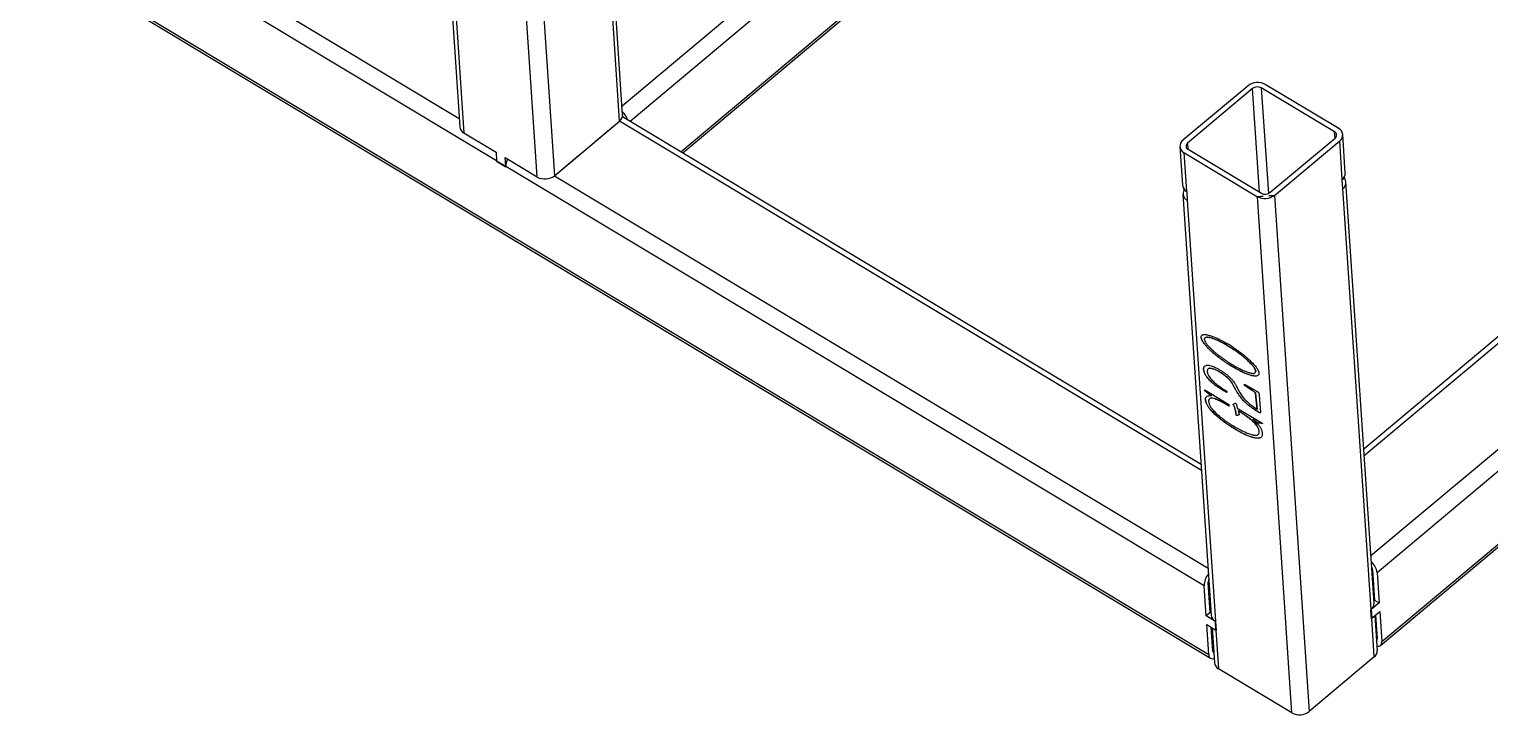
# Model space of a CAD drawing. Header units: millimetres. Extents: x -1590 to 1562, y -1082 to 1503.
# Drawn here: x -697 to 493, y -1082 to -524 of the extents above; entities that cross this region are included whole.
import ezdxf

# ---------------------------------------------------------------- set-up
doc = ezdxf.new("R2010")
doc.units = ezdxf.units.MM

msp = doc.modelspace()

# ---------------------------------------------------------------- linework, layer by layer
at = {"color": 7, "linetype": 'Continuous', "lineweight": 25}
for p, q in [((-1491.7, 20.5), (264.3, -1033.5)), ((-1490.2, 17.5), (265.8, -1036.5)), ((405.3, -1022.9), (1499.1, -106.9)), ((404.3, -1026), (1498.1, -110.1)), ((-164.4, -624.9), (309.3, -228.2)), ((-316.2, -631.3), (-918.6, -269.7)), ((-215.8, -599.1), (-234.5, -318.9)), ((-213.3, -593.9), (-232, -313.7)), ((-364.8, -323.6), (-346, -603.8)), ((-361.5, -328.5), (-342.7, -608.6)), ((-282.9, -644.5), (-301.7, -364.3)), ((-287.6, -363.3), (-268.8, -643.5)), ((844.7, -486), (390.7, -866.2)), ((945, -511.7), (401.6, -966.8)), ((296.3, -570.3), (243.3, -614.7)), ((370.2, -605.1), (310.4, -569.2)), ((300, -572.5), (247, -616.9)), ((366.9, -607.9), (307.1, -572)), ((-268.8, -643.5), (-215.8, -599.1)), ((-235.7, -615.7), (-215.8, -599.1)), ((-215.9, -599.1), (-215.9, -599.1)), ((-215.8, -599.1), (-215.8, -599.1)), ((258.1, -878.6), (-213.4, -595.5)), ((-342.7, -608.6), (-316.5, -624.3)), ((-235.7, -615.7), (-235.7, -615.7)), ((314.2, -657.3), (367.3, -612.9)), ((318, -659.5), (371, -615.1)), ((373.1, -646.5), (371, -615.1)), ((375.6, -641.4), (373.5, -610)), ((-316.5, -624.3), (-316.1, -631.3)), ((-309.1, -628.8), (-282.9, -644.5)), ((-308.6, -635.8), (-309.1, -628.8)), ((-268.7, -643.4), (-248.9, -626.8)), ((-248.9, -626.8), (-248.9, -626.8)), ((-248.9, -626.8), (-248.9, -626.8)), ((240.8, -619.8), (242.9, -651.2)), ((244.1, -624.7), (303.9, -660.6)), ((244.1, -624.7), (246.2, -656.1)), ((247.4, -622), (307.2, -657.8)), ((-316.2, -631.3), (-316.2, -631.6)), ((-316, -631.4), (-316.2, -631.6)), ((-316.2, -631.6), (-308.4, -636.3)), ((-316.1, -631.3), (-308.6, -635.8)), ((-308.5, -635.7), (-308.6, -635.8)), ((260.6, -977.5), (-308.5, -635.9)), ((-308.4, -636.3), (-308.5, -635.9)), ((-268.7, -643.4), (-268.7, -643.4)), ((244.2, -655.2), (244.1, -654.4)), ((372.8, -647), (374.7, -645.4)), ((373.1, -646.5), (372.8, -646.8)), ((372.8, -646.8), (373.3, -654.1)), ((373.3, -654.1), (373.6, -653.8)), ((396.6, -996.7), (373.6, -653.8)), ((374.7, -644.8), (374.7, -645.4)), ((399.1, -991.6), (376.1, -648.6)), ((243.3, -658.5), (266.3, -1001.5)), ((244.2, -655.2), (246.6, -656.7)), ((246.6, -656.3), (246.2, -656.1)), ((247.1, -663.6), (246.6, -656.3)), ((246.7, -663.4), (269.7, -1006.3)), ((246.7, -663.4), (247.1, -663.6)), ((332, -1080.9), (303.9, -660.6)), ((304, -660.6), (308.6, -660.3)), ((308.6, -660.3), (304, -660.6)), ((304, -660.6), (304, -660.6)), ((308.6, -660.3), (308.6, -660.3)), ((308.6, -660.3), (308.6, -660.3)), ((313.3, -659.9), (317.8, -659.6)), ((317.8, -659.6), (313.3, -659.9)), ((313.3, -659.9), (313.3, -659.9)), ((317.8, -659.6), (317.8, -659.6)), ((317.8, -659.6), (317.8, -659.6)), ((318, -659.5), (346.1, -1079.8)), ((258.1, -774.9), (258.1, -774.9)), ((275.4, -779.6), (275.4, -779.6)), ((260.2, -801.1), (260.1, -801.1)), ((269.2, -801.3), (269.2, -801.4)), ((281.5, -797.8), (281.4, -797.8)), ((302.6, -802.8), (302.6, -802.9)), ((261, -817.9), (280.8, -829.8)), ((261.1, -818.7), (261, -817.9)), ((261.1, -818.7), (261.1, -817.9)), ((266.3, -822.7), (261.1, -818.7)), ((266.4, -822.6), (261.1, -818.7)), ((261.1, -818.7), (261.1, -818.7)), ((272.4, -816), (272.3, -816)), ((276.6, -817.6), (279, -819.1)), ((279, -819.1), (279.1, -820.1)), ((284.3, -814), (284.2, -814.1)), ((286.3, -818), (284.2, -814.1)), ((286.4, -818), (284.3, -814)), ((286.4, -818), (286.3, -818)), ((286.4, -814.1), (288.8, -818.8)), ((293.4, -813.4), (303, -818.8)), ((293.5, -814.3), (293.4, -813.4)), ((293.5, -814.3), (293.5, -813.4)), ((299.8, -818.4), (293.5, -814.3)), ((299.9, -818.4), (293.5, -814.3)), ((293.5, -814.3), (293.5, -814.3)), ((299.9, -818.4), (299.8, -818.4)), ((303.8, -833.6), (302.5, -821)), ((302.6, -821), (302.5, -821)), ((303.9, -833.5), (302.6, -821)), ((261.8, -825.9), (261.7, -826)), ((265.2, -822.5), (266.3, -822.7)), ((266.4, -822.6), (266.3, -822.7)), ((280.8, -829.8), (281, -831.3)), ((283.8, -829.7), (285.7, -828.8)), ((284.6, -830.5), (283.8, -829.7)), ((284.7, -830.5), (283.9, -829.6)), ((284.7, -830.5), (284.6, -830.5)), ((286.1, -834.8), (285.6, -832.8)), ((286.1, -834.8), (285.6, -832.8)), ((285.6, -832.8), (285.6, -832.8)), ((286.7, -829.3), (286.9, -829.9)), ((286.9, -829.9), (287.5, -832.7)), ((287.5, -832.7), (305.7, -843.6)), ((300, -832.9), (300, -832.9)), ((300.7, -831.6), (303.8, -833.6)), ((305.3, -822.2), (306.6, -836.1)), ((286.5, -836.5), (286.1, -834.8)), ((286.6, -836.4), (286.1, -834.8)), ((286.1, -834.8), (286.1, -834.8)), ((286.6, -836.4), (286.5, -836.5)), ((286.6, -838.1), (286.5, -836.5)), ((286.7, -838.1), (286.6, -836.4)), ((286.7, -838.1), (286.6, -838.1)), ((289.4, -837.9), (287.7, -838.7)), ((289.4, -837.9), (287.7, -838.6)), ((287.7, -838.6), (287.7, -838.7)), ((290.4, -836.3), (288.2, -834.9)), ((288.2, -834.9), (288.2, -835)), ((290.4, -836.4), (288.2, -835)), ((288.9, -836.8), (289.4, -837.9)), ((290.4, -836.3), (290.4, -836.4)), ((300.4, -841.9), (300.3, -842)), ((303, -844), (300.3, -842)), ((303, -843.9), (300.4, -841.9)), ((303.8, -844.6), (303, -843.9)), ((303, -843.9), (303, -844)), ((303.7, -844.6), (303, -844)), ((303.8, -844.6), (303.7, -844.6)), ((303.9, -833.5), (303.8, -833.6)), ((306, -845.1), (304.8, -844.9)), ((306, -845), (304.8, -844.9)), ((304.8, -844.9), (304.8, -844.9)), ((307, -845.2), (306, -845)), ((306, -845), (306, -845.1)), ((278.6, -845.3), (278.6, -845.3)), ((305.5, -852.2), (305.4, -852.2)), ((306.9, -845.3), (306, -845.1)), ((307, -845.2), (306.9, -845.3)), ((265.5, -999.2), (263.9, -974.7)), ((397.8, -964.6), (399.5, -989.1)), ((401.6, -966.8), (403.2, -991.3)), ((262.2, -1002), (260.6, -977.5)), ((265.5, -999.2), (262.2, -1002)), ((266.2, -999.6), (265.5, -999.2)), ((396.6, -996.7), (396.2, -997)), ((396.2, -997), (396.7, -1004.3)), ((396.5, -996.8), (396.6, -996.9)), ((403.2, -991.3), (396.6, -996.9)), ((396.6, -996.9), (397.1, -1003.9)), ((397.1, -1003.9), (403.7, -998.3)), ((399.5, -989.1), (398.9, -989.5)), ((399.5, -989.1), (403.2, -991.3)), ((403.7, -998.3), (405.3, -1022.9)), ((269.7, -1006.5), (262.2, -1002)), ((264.3, -1033.5), (262.7, -1009)), ((262.7, -1009), (270.1, -1013.5)), ((267.6, -1030.7), (266.3, -1011.2)), ((267, -1011.6), (268.9, -1040.1)), ((270, -1006.6), (269.7, -1006.3)), ((269.8, -1006.4), (269.7, -1006.5)), ((270.1, -1013.5), (269.7, -1006.5)), ((270.5, -1013.8), (270, -1006.6)), ((396.7, -1003.7), (397.1, -1003.9)), ((396.7, -1004.3), (397.1, -1004)), ((399.2, -1035.4), (397.1, -1004)), ((401.7, -1030.3), (399.8, -1001.6)), ((400.3, -1001.2), (401.6, -1020.6)), ((270.5, -1013.2), (270.1, -1013.5)), ((270.1, -1013.6), (272.3, -1045)), ((270.1, -1013.6), (270.5, -1013.8)), ((399.2, -1035.4), (346.1, -1079.8)), ((332, -1080.9), (272.3, -1045))]:
    msp.add_line(p, q, dxfattribs=at)
at = {"color": 8, "linetype": 'Continuous', "lineweight": 25}
for p, q in [((305.1, -170.3), (-207.2, -599.3)), ((-166, -624), (308.8, -226.3)), ((-879, -277.2), (-346.5, -596.8)), ((-213.8, -586.6), (7.1, -401.7)), ((847.6, -489.2), (391, -871.6)), ((396.5, -952.9), (907.4, -525.1)), ((305.7, -656.9), (300, -572.5)), ((307.1, -572), (312.9, -658.1)), ((258.4, -883.7), (-215.8, -599.1)), ((247, -616.9), (247.3, -621.9)), ((367.2, -613), (366.9, -607.9)), ((-268.8, -643.5), (263.7, -963.1)), ((400.9, -1019.5), (401.5, -1019)), ((267.5, -1029.3), (268.2, -1029.7))]:
    msp.add_line(p, q, dxfattribs=at)
at = {"color": 7, "linetype": 'Continuous', "lineweight": 25, "flags": 128}
for points in [[(-316.2, -629.7), (-316.2, -630.1), (-316.2, -631.3)], [(397.1, -1004), (398, -1003.1), (398.1, -1003.1)], [(269, -1012.8), (269.1, -1012.8), (270.1, -1013.6)], [(264.3, -1033.5), (264.5, -1034.8), (265, -1035.8), (265.7, -1036.5), (266.6, -1036.8), (267.6, -1036.9), (268.7, -1036.6)]]:
    msp.add_lwpolyline(points, dxfattribs=at)
at = {"color": 7, "linetype": 'Continuous', "lineweight": 25}
for centre, radius, start, end in [((304.2, -580.5), 12.9, 61.0269, 127.6194), ((304, -577.6), 6.44, 61.0269, 127.6194), ((-219.5, -594), 6.27, 306.8851, 1.2598), ((-226, -604.3), 17.9, 20.4807, 45.4847), ((-339.9, -603.1), 6.19, 185.8481, 243.0302), ((367.6, -610.4), 5.86, 305.502, 64.0998), ((246.7, -619.5), 5.86, 125.502, 244.0998), ((248.7, -619.3), 2.93, 125.502, 244.0998), ((365.6, -610.5), 2.93, 305.502, 64.0998), ((-295, -635.8), 13.5, 154.5155, 180.6107), ((369.3, -641.5), 6.32, 307.1162, 1.0288), ((-276.7, -633.3), 12.9, 241.0269, 307.6194), ((249.1, -650.5), 6.26, 186.2349, 242.6433), ((370.4, -649.1), 5.72, 304.5589, 40.6707), ((249.2, -658.2), 5.76, 149.1468, 244.7424), ((310.1, -649.3), 12.9, 241.0269, 307.6194), ((310.3, -652.2), 6.44, 241.0269, 307.6194), ((386.3, -969.2), 15.5, 8.862, 47.0554), ((392.1, -965.2), 5.79, 5.988, 29.4032), ((276.5, -977.8), 16, 141.3346, 178.9253), ((270.3, -974.6), 6.4, 157.67, 181.0257), ((392.8, -991.7), 6.32, 307.1162, 1.0288), ((272.5, -1000.8), 6.26, 186.2349, 242.6433), ((399.7, -1020.9), 1.88, 318.0603, 8.4146), ((402.2, -1023.5), 3.22, 256.634, 11.2441), ((269.4, -1030.8), 1.74, 177.1302, 235.1254), ((395.4, -1030.4), 6.27, 306.8851, 1.2598), ((275.1, -1039.5), 6.19, 185.8481, 243.0302), ((338.3, -1069.6), 12.9, 241.0269, 307.6194)]:
    msp.add_arc(centre, radius, start, end, dxfattribs=at)
for points, knots in [([(258.1, -774.9), (258.1, -774.7), (258.1, -774.4), (258.4, -774), (258.7, -773.5), (259.1, -773.2), (259.7, -772.9), (260.6, -772.8), (261.6, -772.8), (263.2, -773.1), (265.4, -773.7), (267.7, -774.4), (269.7, -775.2), (271.2, -775.9), (272.9, -776.7), (275.2, -777.9), (278.2, -779.5), (280.7, -780.9), (281.9, -781.6)], [0, 0, 0, 0, 0.02273, 0.04801, 0.076074, 0.107778, 0.143179, 0.182167, 0.226682, 0.276747, 0.383633, 0.491304, 0.547354, 0.606211, 0.667897, 0.732941, 0.866211, 1, 1, 1, 1]), ([(258.1, -774.9), (258.3, -774.3), (258.4, -773.6), (258.9, -773.4), (259, -773.4)], [0, 0, 0, 0, 0.938238, 1, 1, 1, 1]), ([(281.4, -797.8), (280.7, -797.4), (279.3, -796.4), (277.1, -794.9), (274.7, -793.3), (272.4, -791.5), (270, -789.7), (267.8, -787.8), (265.7, -785.9), (264, -784.2), (262.8, -782.9), (262.1, -782), (261.3, -781.2), (260.7, -780.4), (260.2, -779.7), (259.7, -779.1), (259.3, -778.5), (259, -777.8), (258.6, -777.1), (258.3, -776.3), (258.1, -775.5), (258.1, -775.1), (258.1, -774.9)], [0, 0, 0, 0, 0.079162, 0.161782, 0.249201, 0.340234, 0.430837, 0.51702, 0.598747, 0.676918, 0.713758, 0.747574, 0.778197, 0.806144, 0.83134, 0.853539, 0.873468, 0.890757, 0.921914, 0.950142, 0.97595, 1, 1, 1, 1]), ([(281.5, -797.8), (280.8, -797.3), (279.3, -796.4), (277.1, -794.9), (274.8, -793.2), (272.4, -791.5), (270.1, -789.7), (267.8, -787.8), (265.7, -785.8), (264.1, -784.2), (262.9, -782.9), (262.1, -782), (261.4, -781.2), (260.8, -780.4), (260.2, -779.7), (259.8, -779), (259.4, -778.5), (259, -777.8), (258.7, -777), (258.4, -776.2), (258.2, -775.5), (258.1, -775.1), (258.1, -774.9)], [0, 0, 0, 0, 0.079162, 0.161782, 0.249201, 0.340234, 0.430837, 0.51702, 0.598747, 0.676918, 0.713758, 0.747574, 0.778197, 0.806144, 0.83134, 0.853539, 0.873468, 0.890757, 0.921914, 0.950142, 0.97595, 1, 1, 1, 1]), ([(275.4, -779.6), (274.8, -779.4), (273.8, -778.9), (272.3, -778.1), (271, -777.5), (269.3, -776.8), (267.3, -776), (265.4, -775.5), (263.9, -775.2), (263, -775.1), (262.3, -775.1), (261.7, -775.3), (261.3, -775.6), (261, -775.8), (260.7, -776.2), (260.7, -776.4), (260.7, -776.6)], [0, 0, 0, 0, 0.093064, 0.180012, 0.261607, 0.337206, 0.482017, 0.628017, 0.697154, 0.758328, 0.81318, 0.861742, 0.90424, 0.941099, 0.972947, 1, 1, 1, 1]), ([(260.7, -776.6), (260.7, -776.7), (260.8, -777.1), (261, -777.7), (261.3, -778.4), (261.6, -779.2), (262.3, -780.1), (263.1, -781.2), (264.3, -782.5), (265.7, -784), (267.4, -785.6), (269.2, -787.3), (271.3, -789), (273.5, -790.6), (275.7, -792.2), (277.8, -793.7), (279.7, -795), (280.9, -795.8), (281.4, -796.1)], [0, 0, 0, 0, 0.021709, 0.045618, 0.072295, 0.102556, 0.138484, 0.184206, 0.240701, 0.307852, 0.384183, 0.467422, 0.558229, 0.657349, 0.756345, 0.846549, 0.927595, 1, 1, 1, 1]), ([(275.4, -779.6), (274, -778.9), (271.2, -777.4), (267.7, -776.1), (265.1, -775.3), (263.4, -775), (262.1, -775.1), (261.6, -775.4), (261.3, -775.6)], [0, 0, 0, 0, 0.275598, 0.551074, 0.688916, 0.826573, 0.918328, 1, 1, 1, 1]), ([(302.6, -802.8), (302.6, -802.7), (302.6, -802.4), (302.5, -801.8), (302.2, -801.2), (301.8, -800.4), (301.2, -799.5), (300.5, -798.5), (299.5, -797.4), (298.4, -796.2), (297.2, -795), (295.8, -793.7), (294.5, -792.5), (292.6, -791), (290.2, -789.1), (287.3, -786.9), (284.4, -784.9), (282, -783.4), (280.1, -782.3), (278.7, -781.4), (277.1, -780.5), (276, -779.9), (275.4, -779.6)], [0, 0, 0, 0, 0.015408, 0.033097, 0.052932, 0.075934, 0.102491, 0.133931, 0.170723, 0.213364, 0.259101, 0.305511, 0.352559, 0.400289, 0.498316, 0.599841, 0.69964, 0.792107, 0.838652, 0.888494, 0.942393, 1, 1, 1, 1]), ([(302.6, -802.9), (302.6, -802.8), (302.5, -802.4), (302.4, -801.9), (302.1, -801.2), (301.7, -800.5), (301.2, -799.6), (300.4, -798.6), (299.4, -797.5), (298.3, -796.3), (297.1, -795), (295.8, -793.8), (294.4, -792.6), (292.6, -791), (290.1, -789.2), (287.2, -787), (284.3, -785), (281.9, -783.5), (280.1, -782.3), (278.6, -781.5), (277, -780.6), (275.9, -780), (275.4, -779.6)], [0, 0, 0, 0, 0.015408, 0.033097, 0.052932, 0.075934, 0.102491, 0.133931, 0.170723, 0.213364, 0.259101, 0.305511, 0.352559, 0.400289, 0.498316, 0.599841, 0.69964, 0.792107, 0.838652, 0.888494, 0.942393, 1, 1, 1, 1]), ([(281.9, -781.6), (282.9, -782.3), (284.9, -783.6), (287.9, -785.8), (291.2, -788.2), (293.9, -790.4), (296.1, -792.3), (297.7, -793.8), (299.2, -795.2), (300.6, -796.7), (301.8, -798), (302.9, -799.3), (303.7, -800.5), (304.3, -801.5), (304.8, -802.5), (305, -803.3), (305.2, -804), (305.2, -804.4), (305.2, -804.6)], [0, 0, 0, 0, 0.110036, 0.225742, 0.347348, 0.474212, 0.537978, 0.5993, 0.658483, 0.715922, 0.768904, 0.815252, 0.855491, 0.89069, 0.922135, 0.950025, 0.976017, 1, 1, 1, 1]), ([(281.4, -796.1), (283.4, -797.3), (287.4, -799.7), (292.3, -802.1), (296.1, -803.5), (298.4, -804.2), (300.1, -804.5), (301.2, -804.5), (301.6, -804.2), (301.8, -804.1)], [0, 0, 0, 0, 0.275735, 0.551369, 0.689278, 0.827162, 0.896093, 0.964957, 1, 1, 1, 1]), ([(260.1, -801.1), (260.1, -800.9), (260.1, -800.5), (260.2, -799.9), (260.4, -799.4), (260.8, -798.8), (261.4, -798.2), (262.3, -797.9), (263.1, -797.8), (263.7, -797.8), (264.5, -797.9), (265.6, -798.1), (267.1, -798.6), (269, -799.4), (271, -800.3), (273, -801.5), (275, -802.7), (276.3, -803.6), (277, -804)], [0, 0, 0, 0, 0.0356683, 0.0704794, 0.1057527, 0.1411315, 0.2124266, 0.2830551, 0.3199666, 0.3582322, 0.3992756, 0.4428821, 0.5331498, 0.6237359, 0.7171883, 0.8146953, 0.9105217, 1, 1, 1, 1]), ([(272.3, -816), (271.9, -815.8), (271.1, -815.2), (269.9, -814.4), (268.9, -813.6), (267.9, -812.8), (266.9, -812), (265.8, -811), (264.8, -809.9), (263.7, -808.7), (262.7, -807.4), (261.9, -806.3), (261.2, -805.1), (260.8, -804.1), (260.5, -803.2), (260.3, -802.4), (260.2, -801.7), (260.1, -801.3), (260.1, -801.1)], [0, 0, 0, 0, 0.077393, 0.14967, 0.216873, 0.279269, 0.341566, 0.408307, 0.480342, 0.557759, 0.633293, 0.701255, 0.762308, 0.819551, 0.873098, 0.920887, 0.962722, 1, 1, 1, 1]), ([(260.2, -801.1), (260.2, -800.6), (260.3, -799.6), (260.7, -798.8), (261.1, -798.5), (261.2, -798.5)], [0, 0, 0, 0, 0.471333, 0.942798, 1, 1, 1, 1]), ([(272.4, -816), (272, -815.7), (271.2, -815.2), (270, -814.4), (268.9, -813.6), (267.9, -812.8), (266.9, -811.9), (265.9, -810.9), (264.9, -809.8), (263.8, -808.6), (262.8, -807.4), (261.9, -806.2), (261.3, -805.1), (260.9, -804.1), (260.6, -803.2), (260.4, -802.4), (260.2, -801.7), (260.2, -801.3), (260.2, -801.1)], [0, 0, 0, 0, 0.077393, 0.14967, 0.216873, 0.279269, 0.341566, 0.408307, 0.480342, 0.557759, 0.633293, 0.701255, 0.762308, 0.819551, 0.873098, 0.920887, 0.962722, 1, 1, 1, 1]), ([(269.2, -801.4), (268.8, -801.2), (268, -801), (266.8, -800.6), (265.8, -800.5), (264.8, -800.4), (264, -800.5), (263.5, -801), (263.1, -801.8), (263.1, -802.4), (263.1, -802.8)], [0, 0, 0, 0, 0.137616, 0.268397, 0.395559, 0.516637, 0.632375, 0.746126, 0.867058, 1, 1, 1, 1]), ([(263.1, -802.8), (263.1, -803), (263.1, -803.4), (263.3, -804.1), (263.5, -804.8), (263.9, -805.8), (264.7, -807.1), (265.8, -808.7), (267.1, -810.2), (268.6, -811.7), (270.3, -813.1), (272.2, -814.6), (274.4, -816.1), (275.9, -817.1), (276.6, -817.6)], [0, 0, 0, 0, 0.03911, 0.078007, 0.116965, 0.157796, 0.240608, 0.327268, 0.41765, 0.512478, 0.616418, 0.732222, 0.860271, 1, 1, 1, 1]), ([(269.2, -801.3), (268.7, -801.1), (267.6, -800.7), (266, -800.4), (264.6, -800.3), (264, -800.6), (263.8, -800.8)], [0, 0, 0, 0, 0.264745, 0.529332, 0.793941, 1, 1, 1, 1]), ([(284.3, -814), (284.1, -813.7), (283.8, -813.1), (283.3, -812.2), (282.7, -811.4), (282.2, -810.6), (281.5, -809.8), (280.7, -809), (279.7, -808.1), (278.3, -806.9), (276.3, -805.3), (274, -803.7), (271.6, -802.4), (270, -801.7), (269.2, -801.3)], [0, 0, 0, 0, 0.052975, 0.101659, 0.147624, 0.189489, 0.234001, 0.286207, 0.346676, 0.416741, 0.562691, 0.705058, 0.849091, 1, 1, 1, 1]), ([(284.2, -814.1), (284.1, -813.7), (283.7, -813.1), (283.2, -812.2), (282.7, -811.4), (282.1, -810.7), (281.4, -809.9), (280.6, -809.1), (279.7, -808.2), (278.2, -806.9), (276.3, -805.4), (273.9, -803.8), (271.5, -802.4), (270, -801.7), (269.2, -801.4)], [0, 0, 0, 0, 0.052975, 0.101659, 0.147624, 0.189489, 0.234001, 0.286207, 0.346676, 0.416741, 0.562691, 0.705058, 0.849091, 1, 1, 1, 1]), ([(277, -804), (277.6, -804.5), (279, -805.5), (280.6, -806.9), (281.8, -808.1), (282.7, -808.9), (283.4, -809.7), (284.3, -810.8), (285.3, -812.3), (286, -813.5), (286.4, -814.1)], [0, 0, 0, 0, 0.1863851, 0.3745811, 0.4662174, 0.5497739, 0.6276134, 0.6980844, 0.8417432, 1, 1, 1, 1]), ([(305.2, -804.6), (305.2, -804.8), (305.2, -805.1), (305, -805.6), (304.6, -806), (304.1, -806.4), (303.5, -806.6), (302.6, -806.7), (301.5, -806.7), (300.2, -806.5), (298.8, -806.2), (297.2, -805.7), (295.6, -805.1), (293.9, -804.5), (292.1, -803.7), (290.4, -802.9), (288.8, -802), (287.1, -801.2), (285.6, -800.3), (284.1, -799.4), (282.7, -798.6), (281.8, -798.1), (281.4, -797.8)], [0, 0, 0, 0, 0.022559, 0.04753, 0.075764, 0.108128, 0.144586, 0.186706, 0.234382, 0.28901, 0.347703, 0.408776, 0.472291, 0.538575, 0.605082, 0.669184, 0.730979, 0.790967, 0.848094, 0.90204, 0.952807, 1, 1, 1, 1]), ([(304.1, -806.3), (304, -806.3), (303.7, -806.6), (302.7, -806.7), (300.8, -806.6), (298.2, -806), (294.6, -804.7), (290.5, -802.9), (286, -800.5), (283, -798.7), (281.5, -797.8)], [0, 0, 0, 0, 0.012474, 0.082964, 0.153505, 0.294545, 0.435636, 0.623747, 0.811833, 1, 1, 1, 1]), ([(302, -804), (302.1, -804), (302.4, -803.8), (302.5, -803.3), (302.6, -802.9)], [0, 0, 0, 0, 0.1877862, 1, 1, 1, 1]), ([(302.1, -804), (302.1, -803.9), (302.5, -803.8), (302.6, -803.3), (302.6, -802.8)], [0, 0, 0, 0, 0.1877862, 1, 1, 1, 1]), ([(279.1, -820.1), (278.8, -819.9), (278.1, -819.6), (277.2, -819.1), (276.3, -818.6), (275.3, -817.9), (273.9, -817.1), (272.9, -816.4), (272.3, -816)], [0, 0, 0, 0, 0.15459, 0.294714, 0.422007, 0.533366, 0.754521, 1, 1, 1, 1]), ([(279.2, -820.1), (278.8, -819.9), (278.2, -819.5), (277.2, -819), (276.4, -818.5), (275.3, -817.9), (274, -817.1), (272.9, -816.4), (272.4, -816)], [0, 0, 0, 0, 0.15459, 0.294714, 0.422007, 0.533366, 0.754521, 1, 1, 1, 1]), ([(300, -832.9), (299.6, -832.6), (298.8, -832), (297.6, -831.2), (296.6, -830.3), (295.6, -829.5), (294.7, -828.7), (293.9, -828), (293.1, -827.3), (292.3, -826.3), (291.4, -825.3), (290.4, -824.1), (289.5, -823), (288.6, -821.7), (287.5, -820), (286.7, -818.7), (286.3, -818)], [0, 0, 0, 0, 0.078821, 0.151838, 0.220382, 0.283869, 0.343076, 0.396831, 0.44662, 0.492369, 0.575322, 0.649668, 0.715032, 0.772692, 0.883273, 1, 1, 1, 1]), ([(300, -832.9), (299.6, -832.6), (298.8, -832), (297.7, -831.1), (296.6, -830.3), (295.6, -829.5), (294.7, -828.7), (293.9, -827.9), (293.2, -827.2), (292.3, -826.3), (291.4, -825.2), (290.4, -824), (289.6, -822.9), (288.6, -821.6), (287.6, -820), (286.8, -818.6), (286.4, -818)], [0, 0, 0, 0, 0.078821, 0.151838, 0.220382, 0.283869, 0.343076, 0.396831, 0.44662, 0.492369, 0.575322, 0.649668, 0.715032, 0.772692, 0.883273, 1, 1, 1, 1]), ([(288.8, -818.8), (289.2, -819.4), (289.8, -820.6), (290.9, -822.2), (291.9, -823.8), (293.1, -825.1), (294.3, -826.3), (295.5, -827.5), (296.8, -828.6), (297.9, -829.6), (298.9, -830.3), (299.6, -830.8), (300.2, -831.2), (300.5, -831.5), (300.7, -831.6)], [0, 0, 0, 0, 0.121119, 0.229157, 0.329517, 0.427744, 0.521998, 0.61074, 0.704466, 0.81362, 0.869251, 0.918889, 0.961936, 1, 1, 1, 1]), ([(302.5, -821), (302.5, -820.9), (302.5, -820.6), (302.2, -820.1), (301.8, -819.9), (301.3, -819.5), (300.6, -819), (300.1, -818.6), (299.8, -818.4)], [0, 0, 0, 0, 0.153374, 0.272425, 0.364769, 0.515435, 0.726903, 1, 1, 1, 1]), ([(302.6, -821), (302.6, -820.8), (302.6, -820.5), (302.2, -820.1), (301.8, -819.8), (301.4, -819.4), (300.7, -818.9), (300.2, -818.6), (299.9, -818.4)], [0, 0, 0, 0, 0.153374, 0.272425, 0.364769, 0.515435, 0.726903, 1, 1, 1, 1]), ([(303, -818.8), (303.2, -818.9), (303.5, -819.1), (304, -819.3), (304.3, -819.5), (304.5, -819.7), (304.7, -819.9), (305, -820.1), (305.1, -820.4), (305.2, -820.9), (305.3, -821.5), (305.3, -821.9), (305.3, -822.2)], [0, 0, 0, 0, 0.1386529, 0.2425041, 0.3170394, 0.3597141, 0.4204165, 0.4858924, 0.5397933, 0.6400336, 0.7923488, 1, 1, 1, 1]), ([(261.7, -826), (261.7, -825.8), (261.7, -825.3), (261.7, -824.8), (261.9, -824.3), (262.1, -823.7), (262.7, -823.2), (263.4, -822.8), (264, -822.7), (264.5, -822.6), (264.8, -822.5), (265.1, -822.5), (265.2, -822.5)], [0, 0, 0, 0, 0.09358, 0.182533, 0.269119, 0.35434, 0.528513, 0.71402, 0.806251, 0.883533, 0.948131, 1, 1, 1, 1]), ([(261.8, -825.9), (261.7, -825.3), (261.7, -824.4), (262.2, -823.9), (262.3, -823.8)], [0, 0, 0, 0, 0.727789, 1, 1, 1, 1]), ([(278.6, -845.3), (277.7, -844.7), (275.9, -843.4), (273.6, -841.6), (271.7, -840), (270.3, -838.8), (269, -837.6), (267.7, -836.3), (266.5, -835), (265.4, -833.8), (264.5, -832.6), (263.8, -831.5), (263.3, -830.5), (262.8, -829.7), (262.4, -828.9), (262.1, -828.1), (261.9, -827.1), (261.7, -826.4), (261.7, -826)], [0, 0, 0, 0, 0.126942, 0.261461, 0.330176, 0.398271, 0.466105, 0.533434, 0.597742, 0.655448, 0.707397, 0.75438, 0.796614, 0.833743, 0.865303, 0.893055, 0.945167, 1, 1, 1, 1]), ([(278.6, -845.3), (277.7, -844.6), (275.9, -843.3), (273.6, -841.5), (271.8, -840), (270.4, -838.8), (269.1, -837.5), (267.8, -836.2), (266.6, -834.9), (265.5, -833.7), (264.6, -832.5), (263.9, -831.5), (263.3, -830.5), (262.9, -829.6), (262.5, -828.9), (262.2, -828), (261.9, -827.1), (261.8, -826.3), (261.8, -825.9)], [0, 0, 0, 0, 0.126942, 0.261461, 0.330176, 0.398271, 0.466105, 0.533434, 0.597742, 0.655448, 0.707397, 0.75438, 0.796614, 0.833743, 0.865303, 0.893055, 0.945167, 1, 1, 1, 1]), ([(264.8, -825.4), (264.7, -825.5), (264.3, -825.8), (264.2, -826.5), (264.2, -827)], [0, 0, 0, 0, 0.266875, 1, 1, 1, 1]), ([(264.2, -827), (264.2, -827.3), (264.3, -827.9), (264.5, -829), (264.9, -830), (265.4, -831.1), (266.1, -832.2), (267, -833.4), (268, -834.6), (269.2, -835.9), (270.4, -837.1), (271.8, -838.3), (273.1, -839.5), (274.9, -840.9), (277.1, -842.6), (279.6, -844.3), (282, -845.9), (283.6, -846.9), (284.4, -847.3)], [0, 0, 0, 0, 0.04294, 0.083349, 0.123646, 0.163272, 0.204759, 0.249858, 0.29949, 0.354079, 0.41151, 0.468829, 0.525993, 0.583086, 0.69442, 0.798848, 0.899696, 1, 1, 1, 1]), ([(281, -831.3), (279.3, -830.3), (276, -828.3), (271.9, -826.2), (268.6, -824.9), (266.7, -824.6), (265.4, -824.7), (265.1, -825.1), (265, -825.2)], [0, 0, 0, 0, 0.288608, 0.577185, 0.721473, 0.865592, 0.961554, 1, 1, 1, 1]), ([(281.1, -831.2), (279.4, -830.2), (276, -828.2), (271.9, -826.1), (268.7, -824.8), (266.8, -824.5), (265.5, -824.6), (265.1, -825), (265, -825.2)], [0, 0, 0, 0, 0.288608, 0.577185, 0.721473, 0.865592, 0.961554, 1, 1, 1, 1]), ([(285.6, -832.8), (285.5, -832.7), (285.5, -832.3), (285.2, -831.7), (285, -831.1), (284.7, -830.7), (284.6, -830.5)], [0, 0, 0, 0, 0.191517, 0.498743, 0.8058, 1, 1, 1, 1]), ([(285.6, -832.8), (285.6, -832.6), (285.5, -832.3), (285.3, -831.7), (285, -831), (284.8, -830.6), (284.7, -830.5)], [0, 0, 0, 0, 0.191517, 0.498743, 0.8058, 1, 1, 1, 1]), ([(285.7, -828.8), (285.8, -828.8), (285.9, -828.8), (286.3, -828.9), (286.6, -829.1), (286.7, -829.3), (286.7, -829.3)], [0, 0, 0, 0, 0.316288, 0.601624, 0.845531, 1, 1, 1, 1]), ([(306.6, -836.1), (306.6, -836.2), (306.7, -836.6), (306.3, -836.7), (305.9, -836.6), (305.4, -836.3), (304.8, -836), (303.6, -835.3), (302, -834.3), (300.7, -833.4), (300, -832.9)], [0, 0, 0, 0, 0.069572, 0.138129, 0.184213, 0.251324, 0.341193, 0.454293, 0.714292, 1, 1, 1, 1]), ([(306.5, -836.5), (306.5, -836.5), (306.4, -836.6), (306, -836.5), (305.1, -836.1), (303.1, -834.9), (301.3, -833.7), (300, -832.9)], [0, 0, 0, 0, 0.023658, 0.093506, 0.163276, 0.442143, 1, 1, 1, 1]), ([(287.7, -838.7), (287.6, -838.8), (287.4, -838.8), (287.2, -838.9), (287, -838.7), (286.8, -838.5), (286.7, -838.3), (286.7, -838.2), (286.6, -838.1)], [0, 0, 0, 0, 0.3476837, 0.526033, 0.6472722, 0.746954, 0.8559344, 1, 1, 1, 1]), ([(287.7, -838.6), (287.6, -838.7), (287.5, -838.8), (287.2, -838.8), (287, -838.6), (286.9, -838.5), (286.8, -838.3), (286.7, -838.2), (286.7, -838.1)], [0, 0, 0, 0, 0.3476837, 0.526033, 0.6472722, 0.746954, 0.8559344, 1, 1, 1, 1]), ([(288.2, -835), (288.3, -835.2), (288.4, -835.6), (288.6, -836.1), (288.8, -836.5), (288.9, -836.7), (288.9, -836.8)], [0, 0, 0, 0, 0.362799, 0.652475, 0.863991, 1, 1, 1, 1]), ([(305.5, -852.2), (305.5, -851.9), (305.4, -851.2), (305.1, -850.1), (304.7, -848.9), (304, -847.7), (303.1, -846.4), (301.9, -845), (300.6, -843.7), (299.2, -842.5), (297.7, -841.3), (296.2, -840.2), (294.8, -839.2), (293.4, -838.2), (291.9, -837.3), (291, -836.6), (290.4, -836.3)], [0, 0, 0, 0, 0.055928, 0.112384, 0.170759, 0.230851, 0.295374, 0.367051, 0.443667, 0.523351, 0.605337, 0.687424, 0.766801, 0.841311, 0.916893, 1, 1, 1, 1]), ([(305.4, -852.2), (305.4, -851.9), (305.4, -851.3), (305.1, -850.2), (304.6, -849), (303.9, -847.7), (303, -846.4), (301.9, -845.1), (300.6, -843.8), (299.1, -842.5), (297.6, -841.3), (296.2, -840.3), (294.7, -839.3), (293.3, -838.3), (291.9, -837.3), (290.9, -836.7), (290.4, -836.4)], [0, 0, 0, 0, 0.055928, 0.112384, 0.170759, 0.230851, 0.295374, 0.367051, 0.443667, 0.523351, 0.605337, 0.687424, 0.766801, 0.841311, 0.916893, 1, 1, 1, 1]), ([(300.3, -842), (300.5, -842.2), (301.1, -842.7), (302, -843.6), (303.2, -844.7), (304.2, -845.7), (305.1, -846.7), (305.7, -847.5), (306.2, -848.3), (306.7, -849.2), (307.1, -850.1), (307.5, -851), (307.7, -851.8), (307.8, -852.4), (307.8, -852.6)], [0, 0, 0, 0, 0.066569, 0.160877, 0.276929, 0.408906, 0.478612, 0.549607, 0.62194, 0.698408, 0.775595, 0.849575, 0.925117, 1, 1, 1, 1]), ([(304.8, -844.9), (304.6, -844.9), (304.2, -844.9), (303.9, -844.7), (303.7, -844.6)], [0, 0, 0, 0, 0.5631158, 1, 1, 1, 1]), ([(304.8, -844.9), (304.6, -844.9), (304.3, -844.8), (303.9, -844.7), (303.8, -844.6)], [0, 0, 0, 0, 0.5631158, 1, 1, 1, 1]), ([(305.7, -843.6), (305.9, -843.8), (306.3, -844), (306.8, -844.3), (307.3, -844.6), (307.6, -844.9), (307.9, -845), (308.1, -845.2), (308.2, -845.3), (308.3, -845.4), (307.9, -845.3), (307.7, -845.4), (307.3, -845.4), (307, -845.3), (306.9, -845.3)], [0, 0, 0, 0, 0.146407, 0.275169, 0.381218, 0.46708, 0.532905, 0.57648, 0.602834, 0.610817, 0.677075, 0.800996, 0.923103, 1, 1, 1, 1]), ([(307.8, -852.6), (307.9, -853.1), (308, -854), (307.8, -855.2), (307.4, -856.1), (306.9, -856.7), (306.3, -857), (305.8, -857.2), (305.2, -857.3), (304.6, -857.4), (303.8, -857.3), (302.9, -857.2), (301.9, -857.1), (300.8, -856.9), (299.7, -856.5), (298.4, -856.1), (297.1, -855.6), (295.2, -854.9), (292.9, -853.9), (290.2, -852.5), (287.5, -851), (284.7, -849.4), (281.7, -847.5), (279.6, -846.1), (278.6, -845.3)], [0, 0, 0, 0, 0.040297, 0.08035, 0.119463, 0.157607, 0.177007, 0.197574, 0.220151, 0.244278, 0.270518, 0.29898, 0.330426, 0.364243, 0.400275, 0.437654, 0.47741, 0.518652, 0.599493, 0.673537, 0.746948, 0.826943, 0.911509, 1, 1, 1, 1]), ([(306.4, -856.9), (306.3, -857), (305.8, -857.3), (304.3, -857.3), (302, -857.1), (299.2, -856.4), (295.4, -855), (290.5, -852.7), (284.6, -849.3), (280.6, -846.6), (278.6, -845.3)], [0, 0, 0, 0, 0.013396, 0.089199, 0.190358, 0.291551, 0.392768, 0.59514, 0.797588, 1, 1, 1, 1]), ([(284.4, -847.3), (285.8, -848.1), (288.6, -849.8), (292.7, -851.8), (296.4, -853.4), (299.7, -854.5), (302.2, -855), (303.8, -854.9), (304.3, -854.4), (304.5, -854.2)], [0, 0, 0, 0, 0.190318, 0.380642, 0.570887, 0.713603, 0.856098, 0.951015, 1, 1, 1, 1]), ([(304.6, -854.1), (304.8, -854), (305.3, -853.7), (305.4, -852.8), (305.4, -852.2)], [0, 0, 0, 0, 0.263905, 1, 1, 1, 1]), ([(304.7, -854.1), (304.8, -854), (305.4, -853.6), (305.4, -852.8), (305.5, -852.2)], [0, 0, 0, 0, 0.263905, 1, 1, 1, 1]), ([(308.2, -845.3), (308.2, -845.3), (308.1, -845.3), (307.7, -845.3), (307.3, -845.3), (307, -845.2)], [0, 0, 0, 0, 0.077906, 0.288823, 1, 1, 1, 1])]:
    msp.add_open_spline(points, degree=3, knots=knots, dxfattribs=at)

doc.saveas('drawing.dxf')
